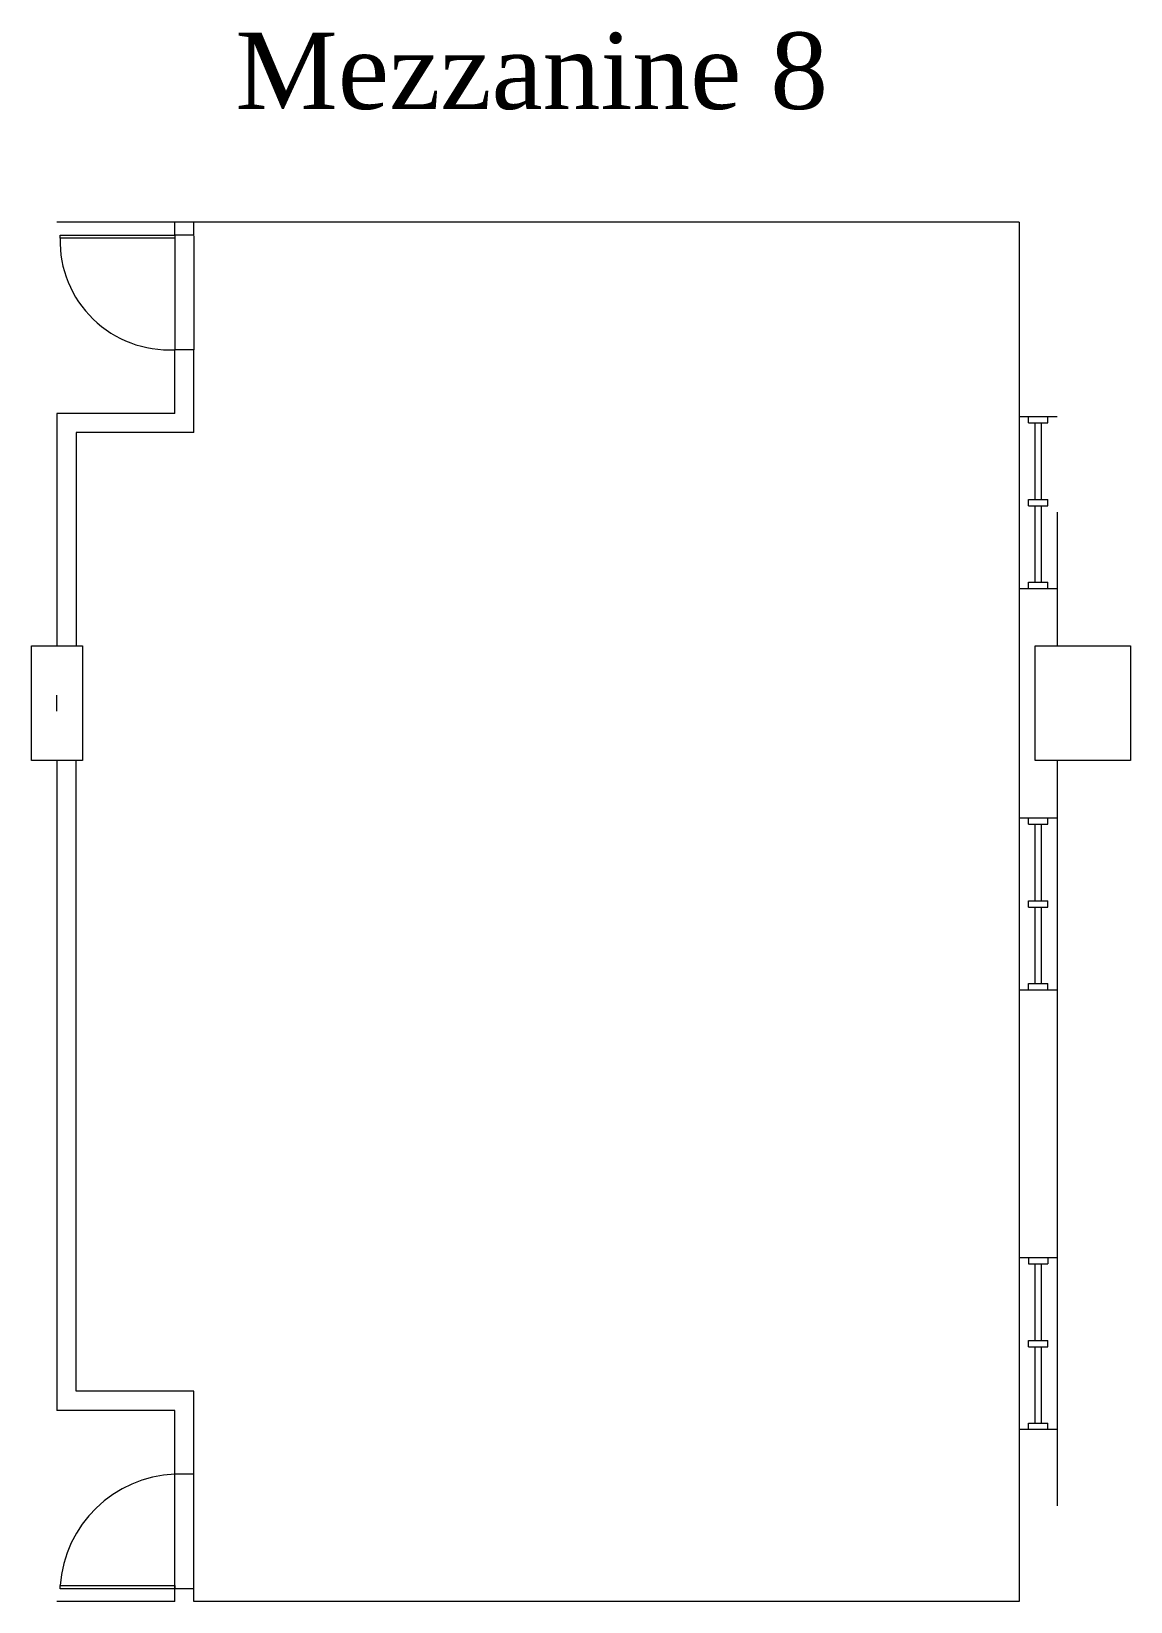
# Model space of a CAD drawing. Header units: inches. Extents: x 3497 to 3842, y 3590 to 4083.
import ezdxf

# ---------------------------------------------------------------- set-up
doc = ezdxf.new("R2010")
doc.units = ezdxf.units.IN
doc.header["$LTSCALE"] = 19.2
doc.header["$MEASUREMENT"] = 0
doc.layers.get('0').update_dxf_attribs({"lineweight": 15})
for name, color, linetype, lineweight in [('A-WALL-HEAD_NEWW', 4, 'Continuous', 15), ('ARDOOR', 5, 'Continuous', 15), ('ARDOOR-I', 5, 'Continuous', 15), ('ARHEADER', 7, 'Continuous', 15), ('ARWALL', 7, 'Continuous', 15), ('Guides', 203, 'Continuous', 13), ('None', 7, 'Continuous', 5), ('S-COLS', 1, 'Continuous', 15)]:
    doc.layers.add(name, color=color, linetype=linetype, lineweight=lineweight)
doc.styles.add('Times New Roman (bold)', font='Times New Roman')

# ---------------------------------------------------------------- blocks, each defined once
blk = doc.blocks.new('COL3036')
at = {"color": 7, "linetype": 'Continuous', "lineweight": 15}
blk.add_lwpolyline([(-15, -18), (-15, 18), (15, 18), (15, -18)], close=True, dxfattribs=at)
blk.add_lwpolyline([(-15, -18), (-15, 18), (15, 18), (15, -18)], close=True, dxfattribs=at)
blk = doc.blocks.new('DXF Point')
at = {"layer": 'None', "color": 7, "linetype": 'Continuous', "lineweight": 5}
blk.add_line((0, -2.5), (0, 2.5), dxfattribs=at)
blk = doc.blocks.new('COL1636')
at = {"color": 7, "linetype": 'Continuous', "lineweight": 15}
blk.add_lwpolyline([(-8, -18), (-8, 18), (8, 18), (8, -18)], close=True, dxfattribs=at)
blk.add_lwpolyline([(-8, -18), (-8, 18), (8, 18), (8, -18)], close=True, dxfattribs=at)
at = {"layer": 'Guides', "color": 7}
blk.add_blockref('DXF Point', (0, 0), dxfattribs=at)
blk.add_blockref('DXF Point', (0, 0), dxfattribs=at)
blk = doc.blocks.new('Group-14-1')
at = {"layer": 'ARDOOR', "color": 7, "linetype": 'Continuous', "lineweight": 15}
for points in [[(-128.11, 246.55), (-164.11, 246.55), (-164.11, 247.55), (-128.11, 247.55)], [(-128.11, -177.45), (-164.11, -177.45), (-164.11, -176.45), (-128.11, -176.45)]]:
    blk.add_lwpolyline(points, close=True, dxfattribs=at)
for centre, radius, start, end in [((-129.94, 245.68), 34.18, 178.538, 273.0761), ((-126.48, -179.13), 37.72, 92.4661, 175.918)]:
    blk.add_arc(centre, radius, start, end, dxfattribs=at)
at = {"layer": 'ARDOOR-I', "color": 7, "linetype": 'Continuous', "lineweight": 15}
for p, q in [((139.89, 188.55), (139.89, 190.55)), ((139.89, 188.55), (145.89, 188.55)), ((141.89, 164.55), (141.89, 188.55)), ((141.89, 164.55), (141.89, 188.55)), ((143.89, 164.55), (143.89, 188.55)), ((143.89, 164.55), (143.89, 188.55)), ((145.89, 188.55), (145.89, 190.55)), ((139.89, 162.55), (139.89, 164.55)), ((139.89, 164.55), (145.89, 164.55)), ((139.89, 162.55), (139.89, 164.55)), ((139.89, 164.55), (145.89, 164.55)), ((145.89, 162.55), (145.89, 164.55)), ((145.89, 162.55), (145.89, 164.55)), ((139.89, 162.55), (145.89, 162.55)), ((139.89, 162.55), (145.89, 162.55)), ((141.89, 138.55), (141.89, 162.55)), ((141.89, 138.55), (141.89, 162.55)), ((143.89, 138.55), (143.89, 162.55)), ((143.89, 138.55), (143.89, 162.55)), ((139.89, 136.55), (139.89, 138.55)), ((139.89, 138.55), (145.89, 138.55)), ((139.89, 136.55), (139.89, 138.55)), ((139.89, 138.55), (145.89, 138.55)), ((145.89, 136.55), (145.89, 138.55)), ((145.89, 136.55), (145.89, 138.55)), ((139.89, 62.55), (139.89, 64.55)), ((139.89, 62.55), (139.89, 64.55)), ((145.89, 62.55), (145.89, 64.55)), ((145.89, 62.55), (145.89, 64.55)), ((139.89, 62.55), (145.89, 62.55)), ((139.89, 62.55), (145.89, 62.55)), ((141.89, 38.55), (141.89, 62.55)), ((141.89, 38.55), (141.89, 62.55)), ((143.89, 38.55), (143.89, 62.55)), ((143.89, 38.55), (143.89, 62.55)), ((139.89, 38.55), (145.89, 38.55)), ((139.89, 36.55), (139.89, 38.55)), ((139.89, 38.55), (145.89, 38.55)), ((139.89, 36.55), (139.89, 38.55)), ((139.89, 36.55), (145.89, 36.55)), ((139.89, 36.55), (145.89, 36.55)), ((141.89, 12.55), (141.89, 36.55)), ((141.89, 12.55), (141.89, 36.55)), ((143.89, 12.55), (143.89, 36.55)), ((143.89, 12.55), (143.89, 36.55)), ((145.89, 36.55), (145.89, 38.55)), ((145.89, 36.55), (145.89, 38.55)), ((139.89, 12.55), (145.89, 12.55)), ((139.89, 10.55), (139.89, 12.55)), ((139.89, 12.55), (145.89, 12.55)), ((139.89, 10.55), (139.89, 12.55)), ((145.89, 10.55), (145.89, 12.55)), ((145.89, 10.55), (145.89, 12.55)), ((139.89, -73.45), (139.89, -75.45)), ((139.89, -73.45), (139.89, -75.45)), ((145.89, -73.45), (145.89, -75.45)), ((145.89, -73.45), (145.89, -75.45)), ((139.89, -75.45), (145.89, -75.45)), ((139.89, -75.45), (145.89, -75.45)), ((141.89, -99.45), (141.89, -75.45)), ((141.89, -99.45), (141.89, -75.45)), ((143.89, -99.45), (143.89, -75.45)), ((143.89, -99.45), (143.89, -75.45)), ((139.89, -101.45), (139.89, -99.45)), ((139.89, -99.45), (145.89, -99.45)), ((139.89, -101.45), (139.89, -99.45)), ((139.89, -99.45), (145.89, -99.45)), ((139.89, -101.45), (145.89, -101.45)), ((139.89, -101.45), (145.89, -101.45)), ((141.89, -125.45), (141.89, -101.45)), ((141.89, -125.45), (141.89, -101.45)), ((143.89, -125.45), (143.89, -101.45)), ((143.89, -125.45), (143.89, -101.45)), ((145.89, -101.45), (145.89, -99.45)), ((145.89, -101.45), (145.89, -99.45)), ((139.89, -127.45), (139.89, -125.45)), ((139.89, -125.45), (145.89, -125.45)), ((139.89, -127.45), (139.89, -125.45)), ((139.89, -125.45), (145.89, -125.45)), ((145.89, -127.45), (145.89, -125.45)), ((145.89, -127.45), (145.89, -125.45))]:
    blk.add_line(p, q, dxfattribs=at)
at = {"layer": 'ARHEADER', "color": 7, "linetype": 'Continuous', "lineweight": 15}
for p, q in [((-128.11, 247.31), (-128.11, 211.55)), ((-122.11, 247.31), (-122.11, 211.55)), ((-122.11, 211.55), (-128.11, 211.55)), ((-128.11, -177.57), (-128.11, -141.45)), ((-122.11, -177.57), (-122.11, -141.45))]:
    blk.add_line(p, q, dxfattribs=at)
at = {"layer": 'ARWALL', "color": 7, "linetype": 'Continuous', "lineweight": 15}
for p, q in [((136.89, 251.55), (-165.11, 251.55)), ((-128.11, 247.55), (-128.11, 251.55)), ((-122.11, 247.55), (-122.11, 251.55)), ((136.89, 251.55), (136.89, -181.45)), ((-122.11, 247.55), (-128.11, 247.55)), ((-128.11, 191.55), (-128.11, 211.55)), ((-122.11, 185.55), (-122.11, 211.55)), ((-165.11, 191.55), (-165.11, 118.56)), ((-128.11, 191.55), (-165.11, 191.55)), ((136.89, 190.55), (148.89, 190.55)), ((-159.11, 185.55), (-159.11, 118.56)), ((-122.11, 185.55), (-159.11, 185.55)), ((136.89, 160.55), (136.89, -181.45)), ((136.89, 160.55), (136.89, -181.45)), ((148.89, 160.55), (148.89, 118.55)), ((148.89, 160.55), (148.89, 118.55)), ((136.89, 136.55), (148.89, 136.55)), ((136.89, 136.55), (148.89, 136.55)), ((136.89, 136.55), (148.89, 136.55)), ((-165.11, 82.55), (-165.11, -121.45)), ((-159.11, -115.45), (-159.11, 82.55)), ((148.89, 82.55), (148.89, -151.45)), ((136.89, 64.55), (148.89, 64.55)), ((136.89, 64.55), (148.89, 64.55)), ((136.89, 64.55), (148.89, 64.55)), ((136.89, 10.55), (148.89, 10.55)), ((136.89, 10.55), (148.89, 10.55)), ((136.89, 10.55), (148.89, 10.55)), ((136.89, -73.45), (148.89, -73.45)), ((136.89, -73.45), (148.89, -73.45)), ((136.89, -73.45), (148.89, -73.45)), ((-122.11, -115.45), (-159.11, -115.45)), ((-122.11, -141.45), (-122.11, -115.45)), ((-128.11, -121.45), (-165.11, -121.45)), ((-128.11, -141.45), (-128.11, -121.45)), ((148.89, -127.45), (136.89, -127.45)), ((148.89, -127.45), (136.89, -127.45)), ((148.89, -127.45), (136.89, -127.45)), ((-122.11, -141.45), (-128.11, -141.45)), ((-122.11, -177.45), (-128.11, -177.45)), ((-128.11, -181.45), (-165.11, -181.45)), ((-128.11, -181.47), (-128.11, -177.57)), ((-122.11, -181.47), (-122.11, -177.57)), ((136.89, -181.45), (-122.11, -181.45)), ((136.89, -181.45), (97.07, -181.45)), ((136.89, -181.45), (97.07, -181.45))]:
    blk.add_line(p, q, dxfattribs=at)
at = {"layer": 'S-COLS', "color": 7}
for name, p in [('COL1636', (-165.11, 100.55)), ('COL3036', (156.89, 100.55)), ('COL3036', (156.89, 100.55))]:
    blk.add_blockref(name, p, dxfattribs=at)

msp = doc.modelspace()

# ---------------------------------------------------------------- block references
at = {"layer": 'None', "color": 7}
msp.add_blockref('Group-14-1', (3670.16, 3771.28), dxfattribs=at)

# ---------------------------------------------------------------- texts
at = {"layer": 'A-WALL-HEAD_NEWW', "color": 7, "insert": (3654.05, 4082.38), "char_height": 23.98, "width": 306, "attachment_point": 2, "line_spacing_factor": 1.049861, "style": 'Times New Roman (bold)'}
msp.add_mtext('Mezzanine 8', dxfattribs=at)

doc.saveas('drawing.dxf')
